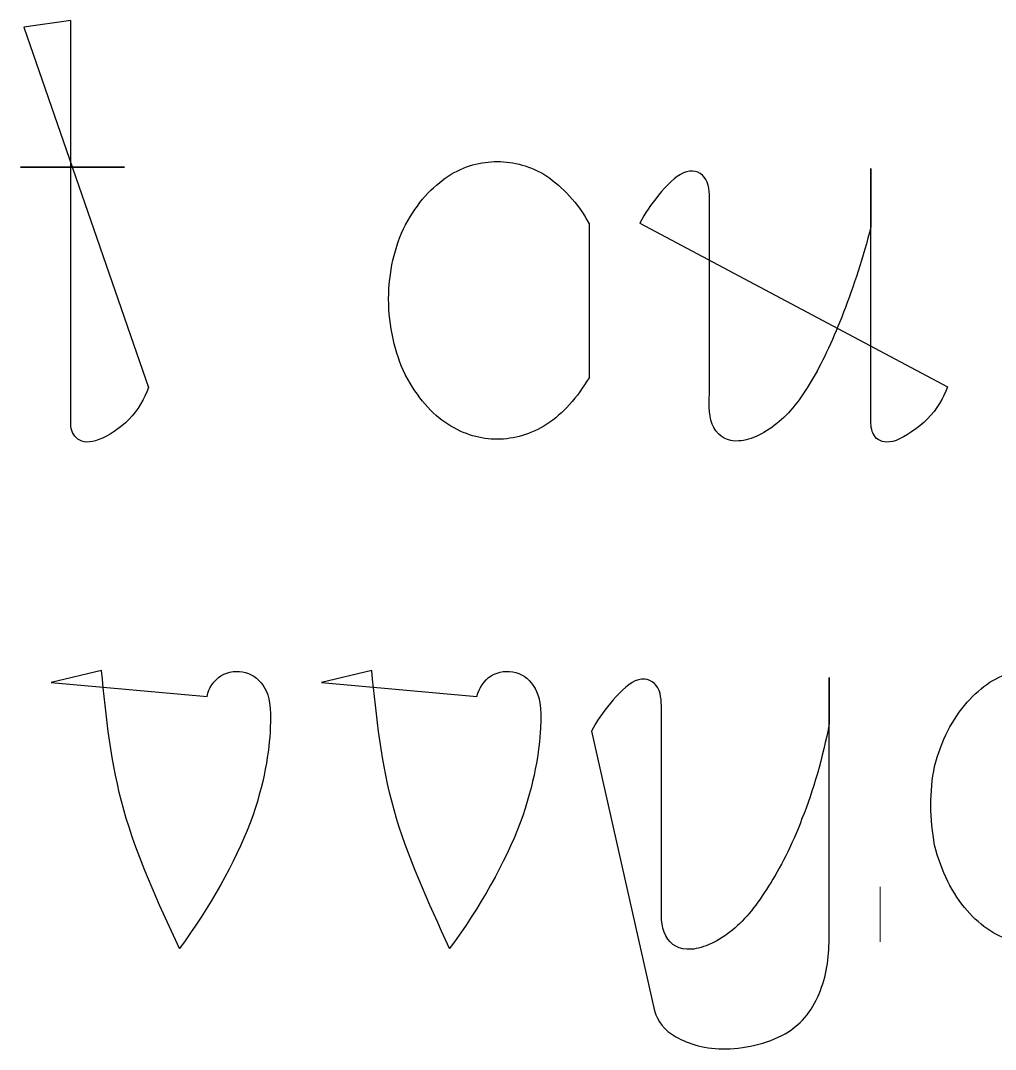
# Model space of a CAD drawing. Header units: centimetres. Extents: x -9.8 to 9.8, y -7 to 7.
# Drawn here: x -7.404 to -6.752, y 4.584 to 5.271 of the extents above; entities that cross this region are included whole.
import ezdxf

# ---------------------------------------------------------------- set-up
doc = ezdxf.new("R2010")
doc.units = ezdxf.units.CM
doc.header["$MEASUREMENT"] = 0
doc.layers.add('Layer 1', color=7, linetype='Continuous')

msp = doc.modelspace()

# ---------------------------------------------------------------- linework, layer by layer
at = {"layer": 'Layer 1', "color": 7}
for points, knots in [([(-7.40144, 5.26697), (-7.40144, 5.26697), (-7.37019, 5.27136), (-7.37019, 5.27136), (-7.37019, 5.27136), (-7.37019, 5.27136), (-7.37019, 5.17344), (-7.37019, 5.17344), (-7.37019, 5.17344), (-7.37019, 5.17344), (-7.33437, 5.17344), (-7.33437, 5.17344), (-7.33437, 5.17344), (-7.33437, 5.17344), (-7.40372, 5.17344), (-7.40372, 5.17344), (-7.40372, 5.17344), (-7.40372, 5.17344), (-7.37019, 5.17344), (-7.37019, 5.17344), (-7.37019, 5.17344), (-7.37019, 5.17344), (-7.37019, 5.0018), (-7.37019, 5.0018), (-7.37019, 5.0018), (-7.37019, 4.99799), (-7.36866, 4.99418), (-7.36543, 4.99188), (-7.36543, 4.99188), (-7.3622, 4.98958), (-7.35744, 4.98902), (-7.35133, 4.99148), (-7.35133, 4.99148), (-7.34503, 4.99376), (-7.33741, 4.99891), (-7.33133, 5.005), (-7.33133, 5.005), (-7.32524, 5.0113), (-7.32104, 5.01852), (-7.31818, 5.02635), (-7.31818, 5.02635), (-7.31818, 5.02635), (-7.40144, 5.26697), (-7.40144, 5.26697)], [0, 0, 0, 0, 0.083333, 0.083333, 0.083333, 0.083333, 0.166667, 0.166667, 0.166667, 0.166667, 0.25, 0.25, 0.25, 0.25, 0.333333, 0.333333, 0.333333, 0.333333, 0.416667, 0.416667, 0.416667, 0.416667, 0.5, 0.5, 0.5, 0.5, 0.583333, 0.583333, 0.583333, 0.583333, 0.666667, 0.666667, 0.666667, 0.666667, 0.75, 0.75, 0.75, 0.75, 0.833333, 0.833333, 0.833333, 0.833333, 1, 1, 1, 1]), ([(-7.40144, 5.26697), (-7.40144, 5.26697), (-7.40144, 5.26697), (-7.40144, 5.26697), (-7.40144, 5.26697), (-7.40144, 5.26697), (-7.40144, 5.26697), (-7.40144, 5.26697)], [0, 0, 0, 0, 0.333333, 0.333333, 0.333333, 0.333333, 1, 1, 1, 1]), ([(-7.02385, 5.13571), (-7.02747, 5.14238), (-7.03205, 5.14886), (-7.03681, 5.15418), (-7.03681, 5.15418), (-7.04176, 5.15952), (-7.04692, 5.16371), (-7.05205, 5.16752), (-7.05205, 5.16752), (-7.0629, 5.17419), (-7.07414, 5.17723), (-7.0852, 5.17723), (-7.0852, 5.17723), (-7.09054, 5.17723), (-7.09605, 5.17646), (-7.10158, 5.17495), (-7.10158, 5.17495), (-7.10711, 5.17342), (-7.11261, 5.17077), (-7.11796, 5.16752), (-7.11796, 5.16752), (-7.1233, 5.16371), (-7.12844, 5.15953), (-7.13339, 5.15418), (-7.13339, 5.15418), (-7.13815, 5.14846), (-7.14252, 5.14217), (-7.14654, 5.13494), (-7.14654, 5.13494), (-7.15016, 5.12788), (-7.15284, 5.11989), (-7.15493, 5.11131), (-7.15493, 5.11131), (-7.15665, 5.10311), (-7.15779, 5.09435), (-7.15779, 5.08541), (-7.15779, 5.08541), (-7.15779, 5.07647), (-7.15665, 5.0675), (-7.15475, 5.05874), (-7.15475, 5.05874), (-7.15284, 5.05017), (-7.15017, 5.04199), (-7.14655, 5.03456), (-7.14655, 5.03456), (-7.14255, 5.02713), (-7.13816, 5.02064), (-7.1334, 5.01514), (-7.1334, 5.01514), (-7.12864, 5.00961), (-7.12369, 5.00522), (-7.11816, 5.0018), (-7.11816, 5.0018), (-7.10731, 4.99474), (-7.09607, 4.99169), (-7.08519, 4.99169), (-7.08519, 4.99169), (-7.07947, 4.99169), (-7.07395, 4.99264), (-7.06842, 4.99418), (-7.06842, 4.99418), (-7.06289, 4.99587), (-7.05739, 4.99818), (-7.05204, 5.0018), (-7.05204, 5.0018), (-7.0467, 5.00521), (-7.04156, 5.00979), (-7.03699, 5.01495), (-7.03699, 5.01495), (-7.03204, 5.02029), (-7.02765, 5.02638), (-7.02384, 5.03286), (-7.02384, 5.03286), (-7.02384, 5.03286), (-7.02385, 5.13571), (-7.02385, 5.13571)], [0, 0, 0, 0, 0.05, 0.05, 0.05, 0.05, 0.1, 0.1, 0.1, 0.1, 0.15, 0.15, 0.15, 0.15, 0.2, 0.2, 0.2, 0.2, 0.25, 0.25, 0.25, 0.25, 0.3, 0.3, 0.3, 0.3, 0.35, 0.35, 0.35, 0.35, 0.4, 0.4, 0.4, 0.4, 0.45, 0.45, 0.45, 0.45, 0.5, 0.5, 0.5, 0.5, 0.55, 0.55, 0.55, 0.55, 0.6, 0.6, 0.6, 0.6, 0.65, 0.65, 0.65, 0.65, 0.7, 0.7, 0.7, 0.7, 0.75, 0.75, 0.75, 0.75, 0.8, 0.8, 0.8, 0.8, 0.85, 0.85, 0.85, 0.85, 0.9, 0.9, 0.9, 0.9, 1, 1, 1, 1]), ([(-6.98996, 5.13608), (-6.98671, 5.14256), (-6.98253, 5.14846), (-6.97739, 5.15476), (-6.97739, 5.15476), (-6.97226, 5.16106), (-6.96615, 5.16733), (-6.96083, 5.16963), (-6.96083, 5.16963), (-6.95511, 5.17212), (-6.94998, 5.17077), (-6.94691, 5.16677), (-6.94691, 5.16677), (-6.94347, 5.16277), (-6.94329, 5.15648), (-6.94329, 5.15079), (-6.94329, 5.15079), (-6.94329, 5.15079), (-6.94348, 5.02202), (-6.94348, 5.02202), (-6.94348, 5.02202), (-6.94367, 5.014), (-6.94385, 5.00562), (-6.94044, 4.99953), (-6.94044, 4.99953), (-6.937, 4.99344), (-6.93131, 4.98982), (-6.92367, 4.99059), (-6.92367, 4.99059), (-6.91568, 4.99096), (-6.90539, 4.99609), (-6.89681, 5.00353), (-6.89681, 5.00353), (-6.88824, 5.01078), (-6.88117, 5.02049), (-6.87414, 5.03269), (-6.87414, 5.03269), (-6.8671, 5.0447), (-6.86043, 5.05936), (-6.85377, 5.07651), (-6.85377, 5.07651), (-6.84711, 5.09366), (-6.84062, 5.11345), (-6.83549, 5.13366), (-6.83549, 5.13366), (-6.83549, 5.13366), (-6.83549, 5.17253), (-6.83549, 5.17253), (-6.83549, 5.17253), (-6.83549, 5.17253), (-6.83549, 5.00222), (-6.83549, 5.00222), (-6.83549, 5.00222), (-6.83549, 4.9986), (-6.83435, 4.99479), (-6.83168, 4.9923), (-6.83168, 4.9923), (-6.82882, 4.99002), (-6.82501, 4.98889), (-6.81872, 4.99098), (-6.81872, 4.99098), (-6.81263, 4.99347), (-6.80406, 4.99897), (-6.79776, 5.00527), (-6.79776, 5.00527), (-6.79128, 5.01175), (-6.7871, 5.019), (-6.78442, 5.02678), (-6.78442, 5.02678), (-6.78442, 5.02678), (-6.98996, 5.13608), (-6.98996, 5.13608)], [0, 0, 0, 0, 0.052632, 0.052632, 0.052632, 0.052632, 0.105263, 0.105263, 0.105263, 0.105263, 0.157895, 0.157895, 0.157895, 0.157895, 0.210526, 0.210526, 0.210526, 0.210526, 0.263158, 0.263158, 0.263158, 0.263158, 0.315789, 0.315789, 0.315789, 0.315789, 0.368421, 0.368421, 0.368421, 0.368421, 0.421053, 0.421053, 0.421053, 0.421053, 0.473684, 0.473684, 0.473684, 0.473684, 0.526316, 0.526316, 0.526316, 0.526316, 0.578947, 0.578947, 0.578947, 0.578947, 0.631579, 0.631579, 0.631579, 0.631579, 0.684211, 0.684211, 0.684211, 0.684211, 0.736842, 0.736842, 0.736842, 0.736842, 0.789474, 0.789474, 0.789474, 0.789474, 0.842105, 0.842105, 0.842105, 0.842105, 0.894737, 0.894737, 0.894737, 0.894737, 1, 1, 1, 1]), ([(-7.02385, 5.13571), (-7.02385, 5.13571), (-7.02385, 5.13571), (-7.02385, 5.13571), (-7.02385, 5.13571), (-7.02385, 5.13571), (-7.02385, 5.13571), (-7.02385, 5.13571)], [0, 0, 0, 0, 0.333333, 0.333333, 0.333333, 0.333333, 1, 1, 1, 1]), ([(-6.98996, 5.13608), (-6.98996, 5.13608), (-6.98996, 5.13608), (-6.98996, 5.13608), (-6.98996, 5.13608), (-6.98996, 5.13608), (-6.98996, 5.13608), (-6.98996, 5.13608)], [0, 0, 0, 0, 0.333333, 0.333333, 0.333333, 0.333333, 1, 1, 1, 1]), ([(-6.66172, 4.79757), (-6.66534, 4.80424), (-6.66992, 4.81072), (-6.67487, 4.81606), (-6.67487, 4.81606), (-6.67963, 4.82138), (-6.68479, 4.82577), (-6.69011, 4.8294), (-6.69011, 4.8294), (-6.70077, 4.83607), (-6.71202, 4.83932), (-6.72308, 4.83932), (-6.72308, 4.83932), (-6.7284, 4.83932), (-6.73393, 4.83837), (-6.73964, 4.83683), (-6.73964, 4.83683), (-6.74517, 4.8353), (-6.75049, 4.83262), (-6.75602, 4.8294), (-6.75602, 4.8294), (-6.76134, 4.82578), (-6.7665, 4.82138), (-6.77126, 4.81606), (-6.77126, 4.81606), (-6.77602, 4.81053), (-6.78041, 4.80405), (-6.78422, 4.79701), (-6.78422, 4.79701), (-6.78784, 4.78979), (-6.7907, 4.78158), (-6.79298, 4.7732), (-6.79298, 4.7732), (-6.7947, 4.765), (-6.79547, 4.75624), (-6.79547, 4.74711), (-6.79547, 4.74711), (-6.79547, 4.73833), (-6.79452, 4.72938), (-6.79298, 4.72063), (-6.79298, 4.72063), (-6.7907, 4.71206), (-6.78785, 4.70386), (-6.78422, 4.69642), (-6.78422, 4.69642), (-6.78041, 4.68899), (-6.77602, 4.68253), (-6.77126, 4.677), (-6.77126, 4.677), (-6.7665, 4.6715), (-6.76134, 4.6671), (-6.75602, 4.66366), (-6.75602, 4.66366), (-6.74517, 4.65681), (-6.73411, 4.65358), (-6.72305, 4.65358), (-6.72305, 4.65358), (-6.71752, 4.65358), (-6.71181, 4.65453), (-6.70628, 4.65604), (-6.70628, 4.65604), (-6.70075, 4.65776), (-6.69541, 4.66004), (-6.6899, 4.66366), (-6.6899, 4.66366), (-6.68458, 4.6671), (-6.67961, 4.67165), (-6.67485, 4.67681), (-6.67485, 4.67681), (-6.6699, 4.68213), (-6.66551, 4.68824), (-6.6617, 4.69472), (-6.6617, 4.69472), (-6.6617, 4.69472), (-6.66172, 4.79757), (-6.66172, 4.79757)], [0, 0, 0, 0, 0.05, 0.05, 0.05, 0.05, 0.1, 0.1, 0.1, 0.1, 0.15, 0.15, 0.15, 0.15, 0.2, 0.2, 0.2, 0.2, 0.25, 0.25, 0.25, 0.25, 0.3, 0.3, 0.3, 0.3, 0.35, 0.35, 0.35, 0.35, 0.4, 0.4, 0.4, 0.4, 0.45, 0.45, 0.45, 0.45, 0.5, 0.5, 0.5, 0.5, 0.55, 0.55, 0.55, 0.55, 0.6, 0.6, 0.6, 0.6, 0.65, 0.65, 0.65, 0.65, 0.7, 0.7, 0.7, 0.7, 0.75, 0.75, 0.75, 0.75, 0.8, 0.8, 0.8, 0.8, 0.85, 0.85, 0.85, 0.85, 0.9, 0.9, 0.9, 0.9, 1, 1, 1, 1]), ([(-7.38334, 4.82919), (-7.38334, 4.82919), (-7.34963, 4.83739), (-7.34963, 4.83739), (-7.34963, 4.83739), (-7.34659, 4.80635), (-7.34333, 4.77511), (-7.33476, 4.74423), (-7.33476, 4.74423), (-7.326, 4.71335), (-7.3119, 4.6825), (-7.29761, 4.65163), (-7.29761, 4.65163), (-7.27724, 4.67888), (-7.26046, 4.70915), (-7.25036, 4.73545), (-7.25036, 4.73545), (-7.24046, 4.76175), (-7.23761, 4.78403), (-7.23684, 4.79871), (-7.23684, 4.79871), (-7.23607, 4.81318), (-7.23761, 4.82004), (-7.24046, 4.82538), (-7.24046, 4.82538), (-7.2435, 4.83072), (-7.24808, 4.83453), (-7.25342, 4.83604), (-7.25342, 4.83604), (-7.25876, 4.83736), (-7.26485, 4.83681), (-7.2698, 4.83376), (-7.2698, 4.83376), (-7.27456, 4.83072), (-7.278, 4.82556), (-7.27914, 4.82003), (-7.27914, 4.82003), (-7.27914, 4.82003), (-7.38334, 4.82919), (-7.38334, 4.82919)], [0, 0, 0, 0, 0.090909, 0.090909, 0.090909, 0.090909, 0.181818, 0.181818, 0.181818, 0.181818, 0.272727, 0.272727, 0.272727, 0.272727, 0.363636, 0.363636, 0.363636, 0.363636, 0.454545, 0.454545, 0.454545, 0.454545, 0.545455, 0.545455, 0.545455, 0.545455, 0.636364, 0.636364, 0.636364, 0.636364, 0.727273, 0.727273, 0.727273, 0.727273, 0.818182, 0.818182, 0.818182, 0.818182, 1, 1, 1, 1]), ([(-7.20274, 4.82919), (-7.20274, 4.82919), (-7.16903, 4.83739), (-7.16903, 4.83739), (-7.16903, 4.83739), (-7.16599, 4.80635), (-7.16273, 4.77511), (-7.15416, 4.74423), (-7.15416, 4.74423), (-7.1454, 4.71335), (-7.1313, 4.6825), (-7.11701, 4.65163), (-7.11701, 4.65163), (-7.09682, 4.67888), (-7.07986, 4.70915), (-7.06997, 4.73545), (-7.06997, 4.73545), (-7.06007, 4.76175), (-7.05722, 4.78403), (-7.05626, 4.79871), (-7.05626, 4.79871), (-7.05549, 4.81318), (-7.05703, 4.82004), (-7.05988, 4.82538), (-7.05988, 4.82538), (-7.06292, 4.83072), (-7.0675, 4.83453), (-7.07284, 4.83604), (-7.07284, 4.83604), (-7.07816, 4.83736), (-7.08427, 4.83681), (-7.08922, 4.83376), (-7.08922, 4.83376), (-7.09398, 4.83072), (-7.09742, 4.82556), (-7.09875, 4.82003), (-7.09875, 4.82003), (-7.09875, 4.82003), (-7.20274, 4.82919), (-7.20274, 4.82919)], [0, 0, 0, 0, 0.090909, 0.090909, 0.090909, 0.090909, 0.181818, 0.181818, 0.181818, 0.181818, 0.272727, 0.272727, 0.272727, 0.272727, 0.363636, 0.363636, 0.363636, 0.363636, 0.454545, 0.454545, 0.454545, 0.454545, 0.545455, 0.545455, 0.545455, 0.545455, 0.636364, 0.636364, 0.636364, 0.636364, 0.727273, 0.727273, 0.727273, 0.727273, 0.818182, 0.818182, 0.818182, 0.818182, 1, 1, 1, 1]), ([(-7.02216, 4.7968), (-7.01893, 4.80328), (-7.01473, 4.80918), (-7.00959, 4.81548), (-7.00959, 4.81548), (-7.00464, 4.82157), (-6.99835, 4.82768), (-6.99303, 4.83035), (-6.99303, 4.83035), (-6.98731, 4.83284), (-6.98218, 4.8313), (-6.97893, 4.82731), (-6.97893, 4.82731), (-6.9757, 4.82331), (-6.97552, 4.81702), (-6.97552, 4.81149), (-6.97552, 4.81149), (-6.97552, 4.81149), (-6.97552, 4.68272), (-6.97552, 4.68272), (-6.97552, 4.68272), (-6.97552, 4.6747), (-6.97608, 4.66632), (-6.97266, 4.66005), (-6.97266, 4.66005), (-6.96922, 4.65396), (-6.96353, 4.65052), (-6.95551, 4.65111), (-6.95551, 4.65111), (-6.94731, 4.65167), (-6.93683, 4.65661), (-6.92789, 4.66407), (-6.92789, 4.66407), (-6.91895, 4.67129), (-6.91151, 4.68122), (-6.90389, 4.69323), (-6.90389, 4.69323), (-6.89627, 4.7054), (-6.88846, 4.7199), (-6.88159, 4.73837), (-6.88159, 4.73837), (-6.87416, 4.75665), (-6.86767, 4.77914), (-6.86331, 4.802), (-6.86331, 4.802), (-6.86331, 4.802), (-6.86331, 4.83267), (-6.86331, 4.83267), (-6.86331, 4.83267), (-6.86331, 4.83267), (-6.86331, 4.66257), (-6.86331, 4.66257), (-6.86331, 4.66257), (-6.86331, 4.65019), (-6.86426, 4.63741), (-6.86844, 4.62579), (-6.86844, 4.62579), (-6.87262, 4.61399), (-6.8791, 4.60349), (-6.89053, 4.59605), (-6.89053, 4.59605), (-6.90196, 4.58883), (-6.91834, 4.58481), (-6.93207, 4.58462), (-6.93207, 4.58462), (-6.94596, 4.58422), (-6.95742, 4.58785), (-6.96578, 4.59261), (-6.96578, 4.59261), (-6.97377, 4.59719), (-6.97816, 4.60309), (-6.98007, 4.60994), (-6.98007, 4.60994), (-6.98007, 4.60994), (-7.02216, 4.7968), (-7.02216, 4.7968)], [0, 0, 0, 0, 0.05, 0.05, 0.05, 0.05, 0.1, 0.1, 0.1, 0.1, 0.15, 0.15, 0.15, 0.15, 0.2, 0.2, 0.2, 0.2, 0.25, 0.25, 0.25, 0.25, 0.3, 0.3, 0.3, 0.3, 0.35, 0.35, 0.35, 0.35, 0.4, 0.4, 0.4, 0.4, 0.45, 0.45, 0.45, 0.45, 0.5, 0.5, 0.5, 0.5, 0.55, 0.55, 0.55, 0.55, 0.6, 0.6, 0.6, 0.6, 0.65, 0.65, 0.65, 0.65, 0.7, 0.7, 0.7, 0.7, 0.75, 0.75, 0.75, 0.75, 0.8, 0.8, 0.8, 0.8, 0.85, 0.85, 0.85, 0.85, 0.9, 0.9, 0.9, 0.9, 1, 1, 1, 1]), ([(-7.38334, 4.82919), (-7.38334, 4.82919), (-7.38334, 4.82919), (-7.38334, 4.82919), (-7.38334, 4.82919), (-7.38334, 4.82919), (-7.38334, 4.82919), (-7.38334, 4.82919)], [0, 0, 0, 0, 0.333333, 0.333333, 0.333333, 0.333333, 1, 1, 1, 1]), ([(-7.20274, 4.82919), (-7.20274, 4.82919), (-7.20274, 4.82919), (-7.20274, 4.82919), (-7.20274, 4.82919), (-7.20274, 4.82919), (-7.20274, 4.82919), (-7.20274, 4.82919)], [0, 0, 0, 0, 0.333333, 0.333333, 0.333333, 0.333333, 1, 1, 1, 1]), ([(-7.02216, 4.7968), (-7.02216, 4.7968), (-7.02216, 4.7968), (-7.02216, 4.7968), (-7.02216, 4.7968), (-7.02216, 4.7968), (-7.02216, 4.7968), (-7.02216, 4.7968)], [0, 0, 0, 0, 0.333333, 0.333333, 0.333333, 0.333333, 1, 1, 1, 1])]:
    msp.add_open_spline(points, degree=3, knots=knots, dxfattribs=at)
at = {"layer": 'Layer 1', "color": 9, "lineweight": 0}
for points, knots in [([(-7.40144, 5.26697), (-7.40144, 5.26697), (-7.37019, 5.27136), (-7.37019, 5.27136), (-7.37019, 5.27136), (-7.37019, 5.27136), (-7.37019, 5.17344), (-7.37019, 5.17344), (-7.37019, 5.17344), (-7.37019, 5.17344), (-7.33437, 5.17344), (-7.33437, 5.17344), (-7.33437, 5.17344), (-7.33437, 5.17344), (-7.40372, 5.17344), (-7.40372, 5.17344), (-7.40372, 5.17344), (-7.40372, 5.17344), (-7.37019, 5.17344), (-7.37019, 5.17344), (-7.37019, 5.17344), (-7.37019, 5.17344), (-7.37019, 5.0018), (-7.37019, 5.0018), (-7.37019, 5.0018), (-7.37019, 4.99799), (-7.36866, 4.99418), (-7.36543, 4.99188), (-7.36543, 4.99188), (-7.3622, 4.98958), (-7.35744, 4.98902), (-7.35133, 4.99148), (-7.35133, 4.99148), (-7.34503, 4.99376), (-7.33741, 4.99891), (-7.33133, 5.005), (-7.33133, 5.005), (-7.32524, 5.0113), (-7.32104, 5.01852), (-7.31818, 5.02635)], [0, 0, 0, 0, 0.090909, 0.090909, 0.090909, 0.090909, 0.181818, 0.181818, 0.181818, 0.181818, 0.272727, 0.272727, 0.272727, 0.272727, 0.363636, 0.363636, 0.363636, 0.363636, 0.454545, 0.454545, 0.454545, 0.454545, 0.545455, 0.545455, 0.545455, 0.545455, 0.636364, 0.636364, 0.636364, 0.636364, 0.727273, 0.727273, 0.727273, 0.727273, 0.818182, 0.818182, 0.818182, 0.818182, 1, 1, 1, 1]), ([(-7.40144, 5.26697), (-7.40144, 5.26697), (-7.40144, 5.26697), (-7.40144, 5.26697), (-7.40144, 5.26697), (-7.40144, 5.26697), (-7.40144, 5.26697), (-7.40144, 5.26697)], [0, 0, 0, 0, 0.333333, 0.333333, 0.333333, 0.333333, 1, 1, 1, 1]), ([(-7.02385, 5.13571), (-7.02747, 5.14238), (-7.03205, 5.14886), (-7.03681, 5.15418), (-7.03681, 5.15418), (-7.04176, 5.15952), (-7.04692, 5.16371), (-7.05205, 5.16752), (-7.05205, 5.16752), (-7.0629, 5.17419), (-7.07414, 5.17723), (-7.0852, 5.17723), (-7.0852, 5.17723), (-7.09054, 5.17723), (-7.09605, 5.17646), (-7.10158, 5.17495), (-7.10158, 5.17495), (-7.10711, 5.17342), (-7.11261, 5.17077), (-7.11796, 5.16752), (-7.11796, 5.16752), (-7.1233, 5.16371), (-7.12844, 5.15953), (-7.13339, 5.15418), (-7.13339, 5.15418), (-7.13815, 5.14846), (-7.14252, 5.14217), (-7.14654, 5.13494), (-7.14654, 5.13494), (-7.15016, 5.12788), (-7.15284, 5.11989), (-7.15493, 5.11131), (-7.15493, 5.11131), (-7.15665, 5.10311), (-7.15779, 5.09435), (-7.15779, 5.08541), (-7.15779, 5.08541), (-7.15779, 5.07647), (-7.15665, 5.0675), (-7.15475, 5.05874), (-7.15475, 5.05874), (-7.15284, 5.05017), (-7.15017, 5.04199), (-7.14655, 5.03456), (-7.14655, 5.03456), (-7.14255, 5.02713), (-7.13816, 5.02064), (-7.1334, 5.01514), (-7.1334, 5.01514), (-7.12864, 5.00961), (-7.12369, 5.00522), (-7.11816, 5.0018), (-7.11816, 5.0018), (-7.10731, 4.99474), (-7.09607, 4.99169), (-7.08519, 4.99169), (-7.08519, 4.99169), (-7.07947, 4.99169), (-7.07395, 4.99264), (-7.06842, 4.99418), (-7.06842, 4.99418), (-7.06289, 4.99587), (-7.05739, 4.99818), (-7.05204, 5.0018), (-7.05204, 5.0018), (-7.0467, 5.00521), (-7.04156, 5.00979), (-7.03699, 5.01495), (-7.03699, 5.01495), (-7.03204, 5.02029), (-7.02765, 5.02638), (-7.02384, 5.03286)], [0, 0, 0, 0, 0.052632, 0.052632, 0.052632, 0.052632, 0.105263, 0.105263, 0.105263, 0.105263, 0.157895, 0.157895, 0.157895, 0.157895, 0.210526, 0.210526, 0.210526, 0.210526, 0.263158, 0.263158, 0.263158, 0.263158, 0.315789, 0.315789, 0.315789, 0.315789, 0.368421, 0.368421, 0.368421, 0.368421, 0.421053, 0.421053, 0.421053, 0.421053, 0.473684, 0.473684, 0.473684, 0.473684, 0.526316, 0.526316, 0.526316, 0.526316, 0.578947, 0.578947, 0.578947, 0.578947, 0.631579, 0.631579, 0.631579, 0.631579, 0.684211, 0.684211, 0.684211, 0.684211, 0.736842, 0.736842, 0.736842, 0.736842, 0.789474, 0.789474, 0.789474, 0.789474, 0.842105, 0.842105, 0.842105, 0.842105, 0.894737, 0.894737, 0.894737, 0.894737, 1, 1, 1, 1]), ([(-6.98996, 5.13608), (-6.98671, 5.14256), (-6.98253, 5.14846), (-6.97739, 5.15476), (-6.97739, 5.15476), (-6.97226, 5.16106), (-6.96615, 5.16733), (-6.96083, 5.16963), (-6.96083, 5.16963), (-6.95511, 5.17212), (-6.94998, 5.17077), (-6.94691, 5.16677), (-6.94691, 5.16677), (-6.94347, 5.16277), (-6.94329, 5.15648), (-6.94329, 5.15079), (-6.94329, 5.15079), (-6.94329, 5.15079), (-6.94348, 5.02202), (-6.94348, 5.02202), (-6.94348, 5.02202), (-6.94367, 5.014), (-6.94385, 5.00562), (-6.94044, 4.99953), (-6.94044, 4.99953), (-6.937, 4.99344), (-6.93131, 4.98982), (-6.92367, 4.99059), (-6.92367, 4.99059), (-6.91568, 4.99096), (-6.90539, 4.99609), (-6.89681, 5.00353), (-6.89681, 5.00353), (-6.88824, 5.01078), (-6.88117, 5.02049), (-6.87414, 5.03269), (-6.87414, 5.03269), (-6.8671, 5.0447), (-6.86043, 5.05936), (-6.85377, 5.07651), (-6.85377, 5.07651), (-6.84711, 5.09366), (-6.84062, 5.11345), (-6.83549, 5.13366), (-6.83549, 5.13366), (-6.83549, 5.13366), (-6.83549, 5.17253), (-6.83549, 5.17253), (-6.83549, 5.17253), (-6.83549, 5.17253), (-6.83549, 5.00222), (-6.83549, 5.00222), (-6.83549, 5.00222), (-6.83549, 4.9986), (-6.83435, 4.99479), (-6.83168, 4.9923), (-6.83168, 4.9923), (-6.82882, 4.99002), (-6.82501, 4.98889), (-6.81872, 4.99098), (-6.81872, 4.99098), (-6.81263, 4.99347), (-6.80406, 4.99897), (-6.79776, 5.00527), (-6.79776, 5.00527), (-6.79128, 5.01175), (-6.7871, 5.019), (-6.78442, 5.02678)], [0, 0, 0, 0, 0.055556, 0.055556, 0.055556, 0.055556, 0.111111, 0.111111, 0.111111, 0.111111, 0.166667, 0.166667, 0.166667, 0.166667, 0.222222, 0.222222, 0.222222, 0.222222, 0.277778, 0.277778, 0.277778, 0.277778, 0.333333, 0.333333, 0.333333, 0.333333, 0.388889, 0.388889, 0.388889, 0.388889, 0.444444, 0.444444, 0.444444, 0.444444, 0.5, 0.5, 0.5, 0.5, 0.555556, 0.555556, 0.555556, 0.555556, 0.611111, 0.611111, 0.611111, 0.611111, 0.666667, 0.666667, 0.666667, 0.666667, 0.722222, 0.722222, 0.722222, 0.722222, 0.777778, 0.777778, 0.777778, 0.777778, 0.833333, 0.833333, 0.833333, 0.833333, 0.888889, 0.888889, 0.888889, 0.888889, 1, 1, 1, 1]), ([(-7.02385, 5.13571), (-7.02385, 5.13571), (-7.02385, 5.13571), (-7.02385, 5.13571), (-7.02385, 5.13571), (-7.02385, 5.13571), (-7.02385, 5.13571), (-7.02385, 5.13571)], [0, 0, 0, 0, 0.333333, 0.333333, 0.333333, 0.333333, 1, 1, 1, 1]), ([(-6.98996, 5.13608), (-6.98996, 5.13608), (-6.98996, 5.13608), (-6.98996, 5.13608), (-6.98996, 5.13608), (-6.98996, 5.13608), (-6.98996, 5.13608), (-6.98996, 5.13608)], [0, 0, 0, 0, 0.333333, 0.333333, 0.333333, 0.333333, 1, 1, 1, 1]), ([(-6.66172, 4.79757), (-6.66534, 4.80424), (-6.66992, 4.81072), (-6.67487, 4.81606), (-6.67487, 4.81606), (-6.67963, 4.82138), (-6.68479, 4.82577), (-6.69011, 4.8294), (-6.69011, 4.8294), (-6.70077, 4.83607), (-6.71202, 4.83932), (-6.72308, 4.83932), (-6.72308, 4.83932), (-6.7284, 4.83932), (-6.73393, 4.83837), (-6.73964, 4.83683), (-6.73964, 4.83683), (-6.74517, 4.8353), (-6.75049, 4.83262), (-6.75602, 4.8294), (-6.75602, 4.8294), (-6.76134, 4.82578), (-6.7665, 4.82138), (-6.77126, 4.81606), (-6.77126, 4.81606), (-6.77602, 4.81053), (-6.78041, 4.80405), (-6.78422, 4.79701), (-6.78422, 4.79701), (-6.78784, 4.78979), (-6.7907, 4.78158), (-6.79298, 4.7732), (-6.79298, 4.7732), (-6.7947, 4.765), (-6.79547, 4.75624), (-6.79547, 4.74711), (-6.79547, 4.74711), (-6.79547, 4.73833), (-6.79452, 4.72938), (-6.79298, 4.72063), (-6.79298, 4.72063), (-6.7907, 4.71206), (-6.78785, 4.70386), (-6.78422, 4.69642), (-6.78422, 4.69642), (-6.78041, 4.68899), (-6.77602, 4.68253), (-6.77126, 4.677), (-6.77126, 4.677), (-6.7665, 4.6715), (-6.76134, 4.6671), (-6.75602, 4.66366), (-6.75602, 4.66366), (-6.74517, 4.65681), (-6.73411, 4.65358), (-6.72305, 4.65358), (-6.72305, 4.65358), (-6.71752, 4.65358), (-6.71181, 4.65453), (-6.70628, 4.65604), (-6.70628, 4.65604), (-6.70075, 4.65776), (-6.69541, 4.66004), (-6.6899, 4.66366), (-6.6899, 4.66366), (-6.68458, 4.6671), (-6.67961, 4.67165), (-6.67485, 4.67681), (-6.67485, 4.67681), (-6.6699, 4.68213), (-6.66551, 4.68824), (-6.6617, 4.69472)], [0, 0, 0, 0, 0.052632, 0.052632, 0.052632, 0.052632, 0.105263, 0.105263, 0.105263, 0.105263, 0.157895, 0.157895, 0.157895, 0.157895, 0.210526, 0.210526, 0.210526, 0.210526, 0.263158, 0.263158, 0.263158, 0.263158, 0.315789, 0.315789, 0.315789, 0.315789, 0.368421, 0.368421, 0.368421, 0.368421, 0.421053, 0.421053, 0.421053, 0.421053, 0.473684, 0.473684, 0.473684, 0.473684, 0.526316, 0.526316, 0.526316, 0.526316, 0.578947, 0.578947, 0.578947, 0.578947, 0.631579, 0.631579, 0.631579, 0.631579, 0.684211, 0.684211, 0.684211, 0.684211, 0.736842, 0.736842, 0.736842, 0.736842, 0.789474, 0.789474, 0.789474, 0.789474, 0.842105, 0.842105, 0.842105, 0.842105, 0.894737, 0.894737, 0.894737, 0.894737, 1, 1, 1, 1]), ([(-7.38334, 4.82919), (-7.38334, 4.82919), (-7.34963, 4.83739), (-7.34963, 4.83739), (-7.34963, 4.83739), (-7.34659, 4.80635), (-7.34333, 4.77511), (-7.33476, 4.74423), (-7.33476, 4.74423), (-7.326, 4.71335), (-7.3119, 4.6825), (-7.29761, 4.65163), (-7.29761, 4.65163), (-7.27724, 4.67888), (-7.26046, 4.70915), (-7.25036, 4.73545), (-7.25036, 4.73545), (-7.24046, 4.76175), (-7.23761, 4.78403), (-7.23684, 4.79871), (-7.23684, 4.79871), (-7.23607, 4.81318), (-7.23761, 4.82004), (-7.24046, 4.82538), (-7.24046, 4.82538), (-7.2435, 4.83072), (-7.24808, 4.83453), (-7.25342, 4.83604), (-7.25342, 4.83604), (-7.25876, 4.83736), (-7.26485, 4.83681), (-7.2698, 4.83376), (-7.2698, 4.83376), (-7.27456, 4.83072), (-7.278, 4.82556), (-7.27914, 4.82003)], [0, 0, 0, 0, 0.1, 0.1, 0.1, 0.1, 0.2, 0.2, 0.2, 0.2, 0.3, 0.3, 0.3, 0.3, 0.4, 0.4, 0.4, 0.4, 0.5, 0.5, 0.5, 0.5, 0.6, 0.6, 0.6, 0.6, 0.7, 0.7, 0.7, 0.7, 0.8, 0.8, 0.8, 0.8, 1, 1, 1, 1]), ([(-7.20274, 4.82919), (-7.20274, 4.82919), (-7.16903, 4.83739), (-7.16903, 4.83739), (-7.16903, 4.83739), (-7.16599, 4.80635), (-7.16273, 4.77511), (-7.15416, 4.74423), (-7.15416, 4.74423), (-7.1454, 4.71335), (-7.1313, 4.6825), (-7.11701, 4.65163), (-7.11701, 4.65163), (-7.09682, 4.67888), (-7.07986, 4.70915), (-7.06997, 4.73545), (-7.06997, 4.73545), (-7.06007, 4.76175), (-7.05722, 4.78403), (-7.05626, 4.79871), (-7.05626, 4.79871), (-7.05549, 4.81318), (-7.05703, 4.82004), (-7.05988, 4.82538), (-7.05988, 4.82538), (-7.06292, 4.83072), (-7.0675, 4.83453), (-7.07284, 4.83604), (-7.07284, 4.83604), (-7.07816, 4.83736), (-7.08427, 4.83681), (-7.08922, 4.83376), (-7.08922, 4.83376), (-7.09398, 4.83072), (-7.09742, 4.82556), (-7.09875, 4.82003)], [0, 0, 0, 0, 0.1, 0.1, 0.1, 0.1, 0.2, 0.2, 0.2, 0.2, 0.3, 0.3, 0.3, 0.3, 0.4, 0.4, 0.4, 0.4, 0.5, 0.5, 0.5, 0.5, 0.6, 0.6, 0.6, 0.6, 0.7, 0.7, 0.7, 0.7, 0.8, 0.8, 0.8, 0.8, 1, 1, 1, 1]), ([(-7.02216, 4.7968), (-7.01893, 4.80328), (-7.01473, 4.80918), (-7.00959, 4.81548), (-7.00959, 4.81548), (-7.00464, 4.82157), (-6.99835, 4.82768), (-6.99303, 4.83035), (-6.99303, 4.83035), (-6.98731, 4.83284), (-6.98218, 4.8313), (-6.97893, 4.82731), (-6.97893, 4.82731), (-6.9757, 4.82331), (-6.97552, 4.81702), (-6.97552, 4.81149), (-6.97552, 4.81149), (-6.97552, 4.81149), (-6.97552, 4.68272), (-6.97552, 4.68272), (-6.97552, 4.68272), (-6.97552, 4.6747), (-6.97608, 4.66632), (-6.97266, 4.66005), (-6.97266, 4.66005), (-6.96922, 4.65396), (-6.96353, 4.65052), (-6.95551, 4.65111), (-6.95551, 4.65111), (-6.94731, 4.65167), (-6.93683, 4.65661), (-6.92789, 4.66407), (-6.92789, 4.66407), (-6.91895, 4.67129), (-6.91151, 4.68122), (-6.90389, 4.69323), (-6.90389, 4.69323), (-6.89627, 4.7054), (-6.88846, 4.7199), (-6.88159, 4.73837), (-6.88159, 4.73837), (-6.87416, 4.75665), (-6.86767, 4.77914), (-6.86331, 4.802), (-6.86331, 4.802), (-6.86331, 4.802), (-6.86331, 4.83267), (-6.86331, 4.83267), (-6.86331, 4.83267), (-6.86331, 4.83267), (-6.86331, 4.66257), (-6.86331, 4.66257), (-6.86331, 4.66257), (-6.86331, 4.65019), (-6.86426, 4.63741), (-6.86844, 4.62579), (-6.86844, 4.62579), (-6.87262, 4.61399), (-6.8791, 4.60349), (-6.89053, 4.59605), (-6.89053, 4.59605), (-6.90196, 4.58883), (-6.91834, 4.58481), (-6.93207, 4.58462), (-6.93207, 4.58462), (-6.94596, 4.58422), (-6.95742, 4.58785), (-6.96578, 4.59261), (-6.96578, 4.59261), (-6.97377, 4.59719), (-6.97816, 4.60309), (-6.98007, 4.60994)], [0, 0, 0, 0, 0.052632, 0.052632, 0.052632, 0.052632, 0.105263, 0.105263, 0.105263, 0.105263, 0.157895, 0.157895, 0.157895, 0.157895, 0.210526, 0.210526, 0.210526, 0.210526, 0.263158, 0.263158, 0.263158, 0.263158, 0.315789, 0.315789, 0.315789, 0.315789, 0.368421, 0.368421, 0.368421, 0.368421, 0.421053, 0.421053, 0.421053, 0.421053, 0.473684, 0.473684, 0.473684, 0.473684, 0.526316, 0.526316, 0.526316, 0.526316, 0.578947, 0.578947, 0.578947, 0.578947, 0.631579, 0.631579, 0.631579, 0.631579, 0.684211, 0.684211, 0.684211, 0.684211, 0.736842, 0.736842, 0.736842, 0.736842, 0.789474, 0.789474, 0.789474, 0.789474, 0.842105, 0.842105, 0.842105, 0.842105, 0.894737, 0.894737, 0.894737, 0.894737, 1, 1, 1, 1]), ([(-7.38334, 4.82919), (-7.38334, 4.82919), (-7.38334, 4.82919), (-7.38334, 4.82919), (-7.38334, 4.82919), (-7.38334, 4.82919), (-7.38334, 4.82919), (-7.38334, 4.82919)], [0, 0, 0, 0, 0.333333, 0.333333, 0.333333, 0.333333, 1, 1, 1, 1]), ([(-7.20274, 4.82919), (-7.20274, 4.82919), (-7.20274, 4.82919), (-7.20274, 4.82919), (-7.20274, 4.82919), (-7.20274, 4.82919), (-7.20274, 4.82919), (-7.20274, 4.82919)], [0, 0, 0, 0, 0.333333, 0.333333, 0.333333, 0.333333, 1, 1, 1, 1]), ([(-7.02216, 4.7968), (-7.02216, 4.7968), (-7.02216, 4.7968), (-7.02216, 4.7968), (-7.02216, 4.7968), (-7.02216, 4.7968), (-7.02216, 4.7968), (-7.02216, 4.7968)], [0, 0, 0, 0, 0.333333, 0.333333, 0.333333, 0.333333, 1, 1, 1, 1])]:
    msp.add_open_spline(points, degree=3, knots=knots, dxfattribs=at)
at = {"layer": 'Layer 1', "color": 7, "lineweight": 0}
msp.add_open_spline([(-6.82936, 4.6928), (-6.82936, 4.6928), (-6.82936, 4.65602), (-6.82936, 4.65602), (-6.82936, 4.65602), (-6.82936, 4.65602), (-6.82936, 4.6928), (-6.82936, 4.6928)], degree=3, knots=[0, 0, 0, 0, 0.333333, 0.333333, 0.333333, 0.333333, 1, 1, 1, 1], dxfattribs=at)

doc.saveas('drawing.dxf')
